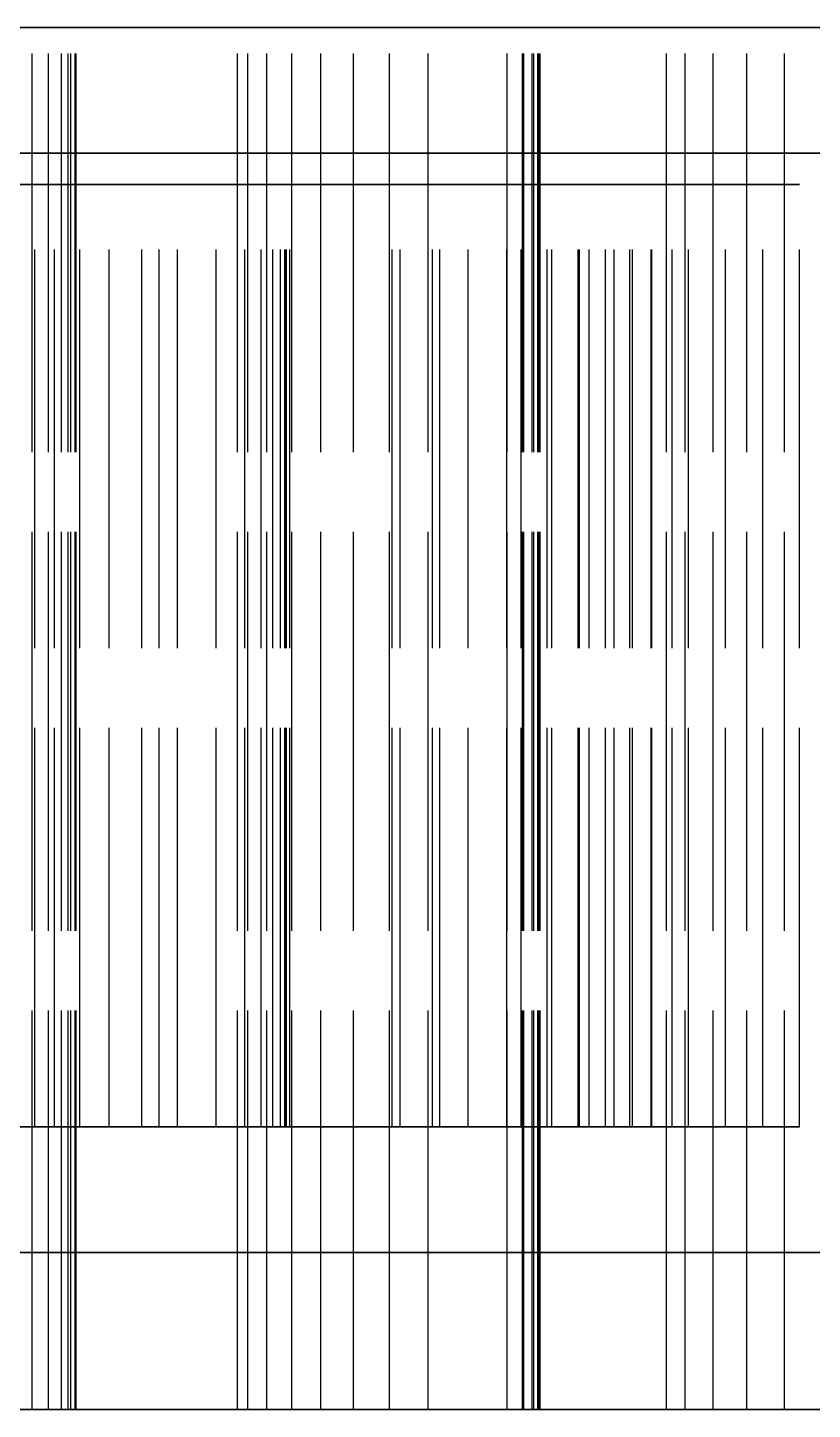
# Model space of a CAD drawing. Header units: millimetres. Extents: x -29 to 159, y -20 to 130.
# Drawn here: x 77.039 to 79.539, y 39.6 to 44 of the extents above; entities that cross this region are included whole.
import ezdxf

# ---------------------------------------------------------------- set-up
doc = ezdxf.new("R2010")
doc.units = ezdxf.units.MM
doc.linetypes.add('DASHED', pattern=[1.524, 1.27, -0.254])
doc.layers.add('HIDDEN', color=8, linetype='DASHED')

msp = doc.modelspace()

# ---------------------------------------------------------------- linework, layer by layer
at = {"layer": 'HIDDEN'}
for points in [[(79.92063, 44), (79.31746, 44), (78.71429, 44), (78.11111, 44), (77.50794, 44), (76.90476, 44), (76.30159, 44), (75.69841, 44), (75.09524, 44), (74.49206, 44), (73.88889, 44), (73.28571, 44), (72.68254, 44), (72.07937, 44), (71.47619, 44), (70.87302, 44), (70.26984, 44), (69.66667, 44), (69.06349, 44)], [(76, 44), (76.30159, 44), (76.60317, 44), (76.90476, 44), (77.20635, 44), (77.50794, 44), (77.80952, 44), (78.11111, 44), (78.4127, 44), (78.71429, 44), (79.01587, 44), (79.31746, 44), (79.61905, 44)], [(76.99143, 44), (77.0534, 44)], [(77.0534, 44), (76.99143, 44)], [(77.0534, 44), (77.10555, 44)], [(77.10555, 44), (77.0534, 44)], [(77.0534, 39.6), (77.0534, 44)], [(77.0534, 39.6), (77.0534, 44)], [(77.10555, 44), (77.14719, 44)], [(77.14719, 44), (77.10555, 44)], [(77.10555, 39.6), (77.10555, 44)], [(77.10555, 39.6), (77.10555, 44)], [(77.14719, 44), (77.17725, 44)], [(77.17725, 44), (77.14719, 44)], [(77.14719, 39.6), (77.14719, 44)], [(77.14719, 39.6), (77.14719, 44)], [(77.19057, 44), (77.16799, 44)], [(77.16799, 44), (77.17656, 44), (77.18512, 44), (77.19369, 44), (77.20225, 44), (77.21082, 44), (77.21938, 44), (77.22795, 44), (77.23651, 44), (77.24508, 44), (77.25364, 44), (77.26221, 44), (77.27077, 44), (77.27934, 44), (77.2879, 44), (77.29647, 44), (77.30503, 44), (77.3136, 44), (77.32216, 44), (77.33073, 44), (77.33929, 44), (77.34786, 44), (77.35642, 44), (77.36499, 44), (77.37355, 44), (77.38212, 44), (77.39068, 44), (77.39925, 44), (77.40781, 44), (77.41638, 44), (77.42494, 44), (77.43351, 44), (77.44207, 44), (77.45064, 44), (77.4592, 44), (77.46777, 44), (77.47633, 44), (77.4849, 44), (77.49346, 44), (77.50203, 44), (77.51059, 44), (77.51916, 44), (77.52772, 44), (77.53629, 44), (77.54485, 44), (77.55342, 44), (77.56198, 44), (77.57055, 44), (77.57911, 44), (77.58768, 44), (77.59624, 44), (77.60481, 44), (77.61337, 44), (77.62194, 44), (77.6305, 44), (77.63907, 44), (77.64763, 44), (77.6562, 44), (77.66476, 44), (77.67333, 44), (77.68189, 44), (77.69046, 44), (77.69902, 44), (77.70759, 44)], [(77.70759, 44), (77.69902, 44), (77.69046, 44), (77.68189, 44), (77.67333, 44), (77.66476, 44), (77.6562, 44), (77.64763, 44), (77.63907, 44), (77.6305, 44), (77.62194, 44), (77.61337, 44), (77.60481, 44), (77.59624, 44), (77.58768, 44), (77.57911, 44), (77.57055, 44), (77.56198, 44), (77.55342, 44), (77.54485, 44), (77.53629, 44), (77.52772, 44), (77.51916, 44), (77.51059, 44), (77.50203, 44), (77.49346, 44), (77.4849, 44), (77.47633, 44), (77.46777, 44), (77.4592, 44), (77.45064, 44), (77.44207, 44), (77.43351, 44), (77.42494, 44), (77.41638, 44), (77.40781, 44), (77.39925, 44), (77.39068, 44), (77.38212, 44), (77.37355, 44), (77.36499, 44), (77.35642, 44), (77.34786, 44), (77.33929, 44), (77.33073, 44), (77.32216, 44), (77.3136, 44), (77.30503, 44), (77.29647, 44), (77.2879, 44), (77.27934, 44), (77.27077, 44), (77.26221, 44), (77.25364, 44), (77.24508, 44), (77.23651, 44), (77.22795, 44), (77.21938, 44), (77.21082, 44), (77.20225, 44), (77.19369, 44), (77.18512, 44), (77.17656, 44), (77.16799, 44)], [(77.16799, 44), (77.19057, 44)], [(77.16799, 39.6), (77.16799, 44)], [(77.16799, 39.6), (77.16799, 44)], [(77.17725, 44), (77.19373, 44)], [(77.19373, 44), (77.17725, 44)], [(77.17725, 39.6), (77.17725, 44)], [(77.17725, 39.6), (77.17725, 44)], [(77.19373, 44), (77.19057, 44)], [(77.19057, 44), (77.19373, 44)], [(77.19057, 39.6), (77.19057, 44)], [(77.19057, 39.6), (77.19057, 44)], [(77.19373, 39.6), (77.19373, 44)], [(77.19373, 39.6), (77.19373, 44)], [(77.70759, 44), (77.74059, 44)], [(77.74059, 44), (77.70759, 44)], [(77.70759, 39.6), (77.70759, 44)], [(77.70759, 39.6), (77.70759, 44)], [(77.74059, 44), (77.80092, 44)], [(77.80092, 44), (77.74059, 44)], [(77.74059, 39.6), (77.74059, 44)], [(77.74059, 39.6), (77.74059, 44)], [(77.80092, 44), (77.88053, 44)], [(77.88053, 44), (77.80092, 44)], [(77.80092, 39.6), (77.80092, 44)], [(77.80092, 39.6), (77.80092, 44)], [(77.88053, 44), (77.97335, 44)], [(77.97335, 44), (77.88053, 44)], [(77.88053, 39.6), (77.88053, 44)], [(77.88053, 39.6), (77.88053, 44)], [(77.97335, 44), (78.07734, 44)], [(78.07734, 44), (77.97335, 44)], [(77.97335, 39.6), (77.97335, 44)], [(77.97335, 39.6), (77.97335, 44)], [(78.07734, 44), (78.19136, 44)], [(78.19136, 44), (78.07734, 44)], [(78.07734, 39.6), (78.07734, 44)], [(78.07734, 39.6), (78.07734, 44)], [(78.19136, 44), (78.31465, 44)], [(78.31465, 44), (78.19136, 44)], [(78.19136, 39.6), (78.19136, 44)], [(78.19136, 39.6), (78.19136, 44)], [(78.31465, 44), (78.61933, 44)], [(78.61933, 44), (78.31465, 44)], [(78.31465, 39.6), (78.31465, 44)], [(78.31465, 39.6), (78.31465, 44)], [(78.61578, 44), (78.56618, 44)], [(78.56618, 44), (78.57425, 44), (78.58232, 44), (78.59039, 44), (78.59846, 44), (78.60652, 44), (78.61459, 44), (78.62266, 44), (78.63073, 44), (78.6388, 44), (78.64686, 44), (78.65493, 44), (78.663, 44), (78.67107, 44), (78.67914, 44), (78.6872, 44), (78.69527, 44), (78.70334, 44), (78.71141, 44), (78.71948, 44), (78.72754, 44), (78.73561, 44), (78.74368, 44), (78.75175, 44), (78.75982, 44), (78.76788, 44), (78.77595, 44), (78.78402, 44), (78.79209, 44), (78.80016, 44), (78.80822, 44), (78.81629, 44), (78.82436, 44), (78.83243, 44), (78.8405, 44), (78.84856, 44), (78.85663, 44), (78.8647, 44), (78.87277, 44), (78.88084, 44), (78.8889, 44), (78.89697, 44), (78.90504, 44), (78.91311, 44), (78.92118, 44), (78.92924, 44), (78.93731, 44), (78.94538, 44), (78.95345, 44), (78.96152, 44), (78.96959, 44), (78.97765, 44), (78.98572, 44), (78.99379, 44), (79.00186, 44), (79.00993, 44), (79.01799, 44), (79.02606, 44), (79.03413, 44), (79.0422, 44), (79.05027, 44), (79.05833, 44), (79.0664, 44), (79.07447, 44)], [(79.07447, 44), (79.0664, 44), (79.05833, 44), (79.05027, 44), (79.0422, 44), (79.03413, 44), (79.02606, 44), (79.01799, 44), (79.00993, 44), (79.00186, 44), (78.99379, 44), (78.98572, 44), (78.97765, 44), (78.96959, 44), (78.96152, 44), (78.95345, 44), (78.94538, 44), (78.93731, 44), (78.92924, 44), (78.92118, 44), (78.91311, 44), (78.90504, 44), (78.89697, 44), (78.8889, 44), (78.88084, 44), (78.87277, 44), (78.8647, 44), (78.85663, 44), (78.84856, 44), (78.8405, 44), (78.83243, 44), (78.82436, 44), (78.81629, 44), (78.80822, 44), (78.80016, 44), (78.79209, 44), (78.78402, 44), (78.77595, 44), (78.76788, 44), (78.75982, 44), (78.75175, 44), (78.74368, 44), (78.73561, 44), (78.72754, 44), (78.71948, 44), (78.71141, 44), (78.70334, 44), (78.69527, 44), (78.6872, 44), (78.67914, 44), (78.67107, 44), (78.663, 44), (78.65493, 44), (78.64686, 44), (78.6388, 44), (78.63073, 44), (78.62266, 44), (78.61459, 44), (78.60652, 44), (78.59846, 44), (78.59039, 44), (78.58232, 44), (78.57425, 44), (78.56618, 44)], [(78.56618, 44), (78.61578, 44)], [(78.56618, 39.6), (78.56618, 44)], [(78.56618, 39.6), (78.56618, 44)], [(78.65113, 44), (78.61578, 44)], [(78.61578, 44), (78.65113, 44)], [(78.61578, 39.6), (78.61578, 44)], [(78.61578, 39.6), (78.61578, 44)], [(78.61933, 44), (78.64645, 44)], [(78.64645, 44), (78.61933, 44)], [(78.61933, 39.6), (78.61933, 44)], [(78.61933, 39.6), (78.61933, 44)], [(78.64645, 44), (78.66403, 44)], [(78.66403, 44), (78.64645, 44)], [(78.64645, 39.6), (78.64645, 44)], [(78.64645, 39.6), (78.64645, 44)], [(78.66779, 44), (78.65113, 44)], [(78.65113, 44), (78.66779, 44)], [(78.65113, 39.6), (78.65113, 44)], [(78.65113, 39.6), (78.65113, 44)], [(78.66403, 44), (78.67147, 44)], [(78.67147, 44), (78.66403, 44)], [(78.66403, 39.6), (78.66403, 44)], [(78.66403, 39.6), (78.66403, 44)], [(78.67147, 44), (78.66779, 44)], [(78.66779, 44), (78.67147, 44)], [(78.66779, 39.6), (78.66779, 44)], [(78.66779, 39.6), (78.66779, 44)], [(78.67147, 39.6), (78.67147, 44)], [(78.67147, 39.6), (78.67147, 44)], [(79.07447, 44), (79.13389, 44)], [(79.13389, 44), (79.07447, 44)], [(79.07447, 39.6), (79.07447, 44)], [(79.07447, 39.6), (79.07447, 44)], [(79.13389, 44), (79.22309, 44)], [(79.22309, 44), (79.13389, 44)], [(79.13389, 39.6), (79.13389, 44)], [(79.13389, 39.6), (79.13389, 44)], [(79.22309, 44), (79.33026, 44)], [(79.33026, 44), (79.22309, 44)], [(79.22309, 39.6), (79.22309, 44)], [(79.22309, 39.6), (79.22309, 44)], [(79.33026, 44), (79.44969, 44)], [(79.44969, 44), (79.33026, 44)], [(79.33026, 39.6), (79.33026, 44)], [(79.33026, 39.6), (79.33026, 44)], [(79.44969, 44), (79.57944, 44)], [(79.57944, 44), (79.44969, 44)], [(79.44969, 39.6), (79.44969, 44)], [(79.44969, 39.6), (79.44969, 44)], [(79.71429, 43.6), (79.52381, 43.6), (79.33333, 43.6), (79.14286, 43.6), (78.95238, 43.6), (78.7619, 43.6), (78.57143, 43.6), (78.38095, 43.6), (78.19048, 43.6), (78, 43.6), (77.80952, 43.6), (77.61905, 43.6), (77.42857, 43.6), (77.2381, 43.6), (77.04762, 43.6), (76.85714, 43.6)], [(79.71429, 43.6), (79.52381, 43.6), (79.33333, 43.6), (79.14286, 43.6), (78.95238, 43.6), (78.7619, 43.6), (78.57143, 43.6), (78.38095, 43.6), (78.19048, 43.6), (78, 43.6), (77.80952, 43.6), (77.61905, 43.6), (77.42857, 43.6), (77.2381, 43.6), (77.04762, 43.6), (76.85714, 43.6)], [(76.95238, 43.6), (77.04762, 43.6), (77.14286, 43.6), (77.2381, 43.6), (77.33333, 43.6), (77.42857, 43.6), (77.52381, 43.6), (77.61905, 43.6), (77.71429, 43.6), (77.80952, 43.6), (77.90476, 43.6), (78, 43.6), (78.09524, 43.6), (78.19048, 43.6), (78.28571, 43.6), (78.38095, 43.6), (78.47619, 43.6), (78.57143, 43.6), (78.66667, 43.6), (78.7619, 43.6), (78.85714, 43.6), (78.95238, 43.6), (79.04762, 43.6), (79.14286, 43.6), (79.2381, 43.6), (79.33333, 43.6), (79.42857, 43.6), (79.52381, 43.6), (79.61905, 43.6)], [(76.95238, 43.6), (77.04762, 43.6), (77.14286, 43.6), (77.2381, 43.6), (77.33333, 43.6), (77.42857, 43.6), (77.52381, 43.6), (77.61905, 43.6), (77.71429, 43.6), (77.80952, 43.6), (77.90476, 43.6), (78, 43.6), (78.09524, 43.6), (78.19048, 43.6), (78.28571, 43.6), (78.38095, 43.6), (78.47619, 43.6), (78.57143, 43.6), (78.66667, 43.6), (78.7619, 43.6), (78.85714, 43.6), (78.95238, 43.6), (79.04762, 43.6), (79.14286, 43.6), (79.2381, 43.6), (79.33333, 43.6), (79.42857, 43.6), (79.52381, 43.6), (79.61905, 43.6)], [(79.54444, 43.6), (79.41556, 43.6), (79.28667, 43.6), (79.15778, 43.6), (79.02889, 43.6), (78.9, 43.6), (78.77111, 43.6), (78.64222, 43.6), (78.51333, 43.6), (78.38444, 43.6), (78.25556, 43.6), (78.12667, 43.6), (77.99778, 43.6), (77.86889, 43.6), (77.74, 43.6), (77.61111, 43.6), (77.48222, 43.6), (77.35333, 43.6), (77.22444, 43.6), (77.09556, 43.6), (76.96667, 43.6)], [(77.03111, 43.6), (77.09556, 43.6), (77.16, 43.6), (77.22444, 43.6), (77.28889, 43.6), (77.35333, 43.6), (77.41778, 43.6), (77.48222, 43.6), (77.54667, 43.6), (77.61111, 43.6), (77.67556, 43.6), (77.74, 43.6), (77.80444, 43.6), (77.86889, 43.6), (77.93333, 43.6), (77.99778, 43.6), (78.06222, 43.6), (78.12667, 43.6), (78.19111, 43.6), (78.25556, 43.6), (78.32, 43.6), (78.38444, 43.6), (78.44889, 43.6), (78.51333, 43.6), (78.57778, 43.6), (78.64222, 43.6), (78.70667, 43.6), (78.77111, 43.6), (78.83556, 43.6), (78.9, 43.6), (78.96444, 43.6), (79.02889, 43.6), (79.09333, 43.6), (79.15778, 43.6), (79.22222, 43.6), (79.28667, 43.6), (79.35111, 43.6), (79.41556, 43.6), (79.48, 43.6), (79.54444, 43.6)], [(77.03889, 43.6), (77.13333, 43.6), (77.22778, 43.6), (77.32222, 43.6), (77.41667, 43.6), (77.51111, 43.6), (77.60556, 43.6), (77.7, 43.6), (77.79444, 43.6), (77.88889, 43.6), (77.98333, 43.6), (78.07778, 43.6), (78.17222, 43.6), (78.26667, 43.6), (78.36111, 43.6), (78.45556, 43.6), (78.55, 43.6), (78.64444, 43.6), (78.73889, 43.6), (78.83333, 43.6), (78.92778, 43.6), (79.02222, 43.6), (79.11667, 43.6), (79.21111, 43.6), (79.30556, 43.6), (79.4, 43.6), (79.49444, 43.6), (79.58889, 43.6)], [(79.68333, 43.6), (79.49444, 43.6), (79.30556, 43.6), (79.11667, 43.6), (78.92778, 43.6), (78.73889, 43.6), (78.55, 43.6), (78.36111, 43.6), (78.17222, 43.6), (77.98333, 43.6), (77.79444, 43.6), (77.60556, 43.6), (77.41667, 43.6), (77.22778, 43.6), (77.03889, 43.6)], [(76.89444, 43.5), (77.06168, 43.5)], [(77.06168, 43.5), (76.89444, 43.5)], [(77.06168, 43.5), (77.12471, 43.5)], [(77.12471, 43.5), (77.06168, 43.5)], [(77.06168, 40.5), (77.06168, 43.5)], [(77.06168, 40.5), (77.06168, 43.5)], [(77.12471, 43.5), (77.20559, 43.5)], [(77.20559, 43.5), (77.12471, 43.5)], [(77.12471, 40.5), (77.12471, 43.5)], [(77.12471, 40.5), (77.12471, 43.5)], [(77.20559, 43.5), (77.29903, 43.5)], [(77.29903, 43.5), (77.20559, 43.5)], [(77.20559, 40.5), (77.20559, 43.5)], [(77.20559, 40.5), (77.20559, 43.5)], [(77.29903, 43.5), (77.40319, 43.5)], [(77.40319, 43.5), (77.29903, 43.5)], [(77.29903, 40.5), (77.29903, 43.5)], [(77.29903, 40.5), (77.29903, 43.5)], [(77.40319, 43.5), (77.51701, 43.5)], [(77.51701, 43.5), (77.40319, 43.5)], [(77.40319, 40.5), (77.40319, 43.5)], [(77.40319, 40.5), (77.40319, 43.5)], [(77.73081, 43.5), (77.45816, 43.5)], [(77.45816, 43.5), (77.87467, 43.5)], [(77.87467, 43.5), (77.45816, 43.5)], [(77.45816, 43.5), (77.73081, 43.5)], [(77.45816, 40.5), (77.45816, 43.5)], [(77.45816, 40.5), (77.45816, 43.5)], [(77.51701, 43.5), (77.63972, 43.5)], [(77.63972, 43.5), (77.51701, 43.5)], [(77.51701, 40.5), (77.51701, 43.5)], [(77.51701, 40.5), (77.51701, 43.5)], [(77.63972, 43.5), (77.85801, 43.5)], [(77.85801, 43.5), (77.63972, 43.5)], [(77.63972, 40.5), (77.63972, 43.5)], [(77.63972, 40.5), (77.63972, 43.5)], [(77.78311, 43.5), (77.73081, 43.5)], [(77.73081, 43.5), (77.78311, 43.5)], [(77.73081, 40.5), (77.73081, 43.5)], [(77.73081, 40.5), (77.73081, 43.5)], [(77.81975, 43.5), (77.78311, 43.5)], [(77.78311, 43.5), (77.81975, 43.5)], [(77.78311, 40.5), (77.78311, 43.5)], [(77.78311, 40.5), (77.78311, 43.5)], [(77.84476, 43.5), (77.81975, 43.5)], [(77.81975, 43.5), (77.84476, 43.5)], [(77.81975, 40.5), (77.81975, 43.5)], [(77.81975, 40.5), (77.81975, 43.5)], [(77.85923, 43.5), (77.84476, 43.5)], [(77.84476, 43.5), (77.85923, 43.5)], [(77.84476, 40.5), (77.84476, 43.5)], [(77.84476, 40.5), (77.84476, 43.5)], [(77.85801, 43.5), (77.86359, 43.5)], [(77.86359, 43.5), (77.85801, 43.5)], [(77.85801, 40.5), (77.85801, 43.5)], [(77.85801, 40.5), (77.85801, 43.5)], [(77.86359, 43.5), (77.85923, 43.5)], [(77.85923, 43.5), (77.86359, 43.5)], [(77.85923, 40.5), (77.85923, 43.5)], [(77.85923, 40.5), (77.85923, 43.5)], [(77.86359, 40.5), (77.86359, 43.5)], [(77.86359, 40.5), (77.86359, 43.5)], [(77.87467, 43.5), (78.2252, 43.5)], [(78.2252, 43.5), (77.87467, 43.5)], [(77.87467, 40.5), (77.87467, 43.5)], [(77.87467, 40.5), (77.87467, 43.5)], [(78.61152, 43.5), (78.20014, 43.5)], [(78.20014, 43.5), (78.35259, 43.5)], [(78.35259, 43.5), (78.20014, 43.5)], [(78.20014, 43.5), (78.61152, 43.5)], [(78.20014, 40.5), (78.20014, 43.5)], [(78.20014, 40.5), (78.20014, 43.5)], [(78.2252, 43.5), (78.32818, 43.5)], [(78.32818, 43.5), (78.2252, 43.5)], [(78.2252, 40.5), (78.2252, 43.5)], [(78.2252, 40.5), (78.2252, 43.5)], [(78.32818, 43.5), (78.44273, 43.5)], [(78.44273, 43.5), (78.32818, 43.5)], [(78.32818, 40.5), (78.32818, 43.5)], [(78.32818, 40.5), (78.32818, 43.5)], [(78.35259, 43.5), (78.79248, 43.5)], [(78.79248, 43.5), (78.35259, 43.5)], [(78.35259, 40.5), (78.35259, 43.5)], [(78.35259, 40.5), (78.35259, 43.5)], [(78.44273, 43.5), (78.56506, 43.5)], [(78.56506, 43.5), (78.44273, 43.5)], [(78.44273, 40.5), (78.44273, 43.5)], [(78.44273, 40.5), (78.44273, 43.5)], [(78.56506, 43.5), (78.69369, 43.5)], [(78.69369, 43.5), (78.56506, 43.5)], [(78.56506, 40.5), (78.56506, 43.5)], [(78.56506, 40.5), (78.56506, 43.5)], [(78.70831, 43.5), (78.61152, 43.5)], [(78.61152, 43.5), (78.70831, 43.5)], [(78.61152, 40.5), (78.61152, 43.5)], [(78.61152, 40.5), (78.61152, 43.5)], [(78.69369, 43.5), (78.82763, 43.5)], [(78.82763, 43.5), (78.69369, 43.5)], [(78.69369, 40.5), (78.69369, 43.5)], [(78.69369, 40.5), (78.69369, 43.5)], [(78.79732, 43.5), (78.70831, 43.5)], [(78.70831, 43.5), (78.79732, 43.5)], [(78.70831, 40.5), (78.70831, 43.5)], [(78.70831, 40.5), (78.70831, 43.5)], [(78.79248, 43.5), (78.90782, 43.5)], [(78.90782, 43.5), (78.79248, 43.5)], [(78.79248, 40.5), (78.79248, 43.5)], [(78.79248, 40.5), (78.79248, 43.5)], [(78.88014, 43.5), (78.79732, 43.5)], [(78.79732, 43.5), (78.88014, 43.5)], [(78.79732, 40.5), (78.79732, 43.5)], [(78.79732, 40.5), (78.79732, 43.5)], [(78.82763, 43.5), (78.96611, 43.5)], [(78.96611, 43.5), (78.82763, 43.5)], [(78.82763, 40.5), (78.82763, 43.5)], [(78.82763, 40.5), (78.82763, 43.5)], [(78.95698, 43.5), (78.88014, 43.5)], [(78.88014, 43.5), (78.95698, 43.5)], [(78.88014, 40.5), (78.88014, 43.5)], [(78.88014, 40.5), (78.88014, 43.5)], [(78.90782, 43.5), (79.02534, 43.5)], [(79.02534, 43.5), (78.90782, 43.5)], [(78.90782, 40.5), (78.90782, 43.5)], [(78.90782, 40.5), (78.90782, 43.5)], [(79.02773, 43.5), (78.95698, 43.5)], [(78.95698, 43.5), (79.02773, 43.5)], [(78.95698, 40.5), (78.95698, 43.5)], [(78.95698, 40.5), (78.95698, 43.5)], [(78.96611, 43.5), (79.09214, 43.5)], [(79.09214, 43.5), (78.96611, 43.5)], [(78.96611, 40.5), (78.96611, 43.5)], [(78.96611, 40.5), (78.96611, 43.5)], [(79.02534, 43.5), (79.14379, 43.5)], [(79.14379, 43.5), (79.02534, 43.5)], [(79.02534, 40.5), (79.02534, 43.5)], [(79.02534, 40.5), (79.02534, 43.5)], [(79.09214, 43.5), (79.02773, 43.5)], [(79.02773, 43.5), (79.09214, 43.5)], [(79.02773, 40.5), (79.02773, 43.5)], [(79.02773, 40.5), (79.02773, 43.5)], [(79.09214, 40.5), (79.09214, 43.5)], [(79.09214, 40.5), (79.09214, 43.5)], [(79.14379, 43.5), (79.26242, 43.5)], [(79.26242, 43.5), (79.14379, 43.5)], [(79.14379, 40.5), (79.14379, 43.5)], [(79.14379, 40.5), (79.14379, 43.5)], [(79.26242, 43.5), (79.3806, 43.5)], [(79.3806, 43.5), (79.26242, 43.5)], [(79.26242, 40.5), (79.26242, 43.5)], [(79.26242, 40.5), (79.26242, 43.5)], [(79.3806, 43.5), (79.49773, 43.5)], [(79.49773, 43.5), (79.3806, 43.5)], [(79.3806, 40.5), (79.3806, 43.5)], [(79.3806, 40.5), (79.3806, 43.5)], [(79.49773, 40.5), (79.49773, 43.5)], [(79.49773, 40.5), (79.49773, 43.5)], [(76.89444, 40.5), (77.06168, 40.5)], [(77.06168, 40.5), (76.89444, 40.5)], [(77.06168, 40.5), (77.12471, 40.5)], [(77.12471, 40.5), (77.06168, 40.5)], [(77.12471, 40.5), (77.20559, 40.5)], [(77.20559, 40.5), (77.12471, 40.5)], [(77.20559, 40.5), (77.29903, 40.5)], [(77.29903, 40.5), (77.20559, 40.5)], [(77.29903, 40.5), (77.40319, 40.5)], [(77.40319, 40.5), (77.29903, 40.5)], [(77.40319, 40.5), (77.51701, 40.5)], [(77.51701, 40.5), (77.40319, 40.5)], [(77.73081, 40.5), (77.45816, 40.5)], [(77.45816, 40.5), (77.87467, 40.5)], [(77.87467, 40.5), (77.45816, 40.5)], [(77.45816, 40.5), (77.73081, 40.5)], [(77.51701, 40.5), (77.63972, 40.5)], [(77.63972, 40.5), (77.51701, 40.5)], [(77.63972, 40.5), (77.85801, 40.5)], [(77.85801, 40.5), (77.63972, 40.5)], [(77.78311, 40.5), (77.73081, 40.5)], [(77.73081, 40.5), (77.78311, 40.5)], [(77.81975, 40.5), (77.78311, 40.5)], [(77.78311, 40.5), (77.81975, 40.5)], [(77.84476, 40.5), (77.81975, 40.5)], [(77.81975, 40.5), (77.84476, 40.5)], [(77.85923, 40.5), (77.84476, 40.5)], [(77.84476, 40.5), (77.85923, 40.5)], [(77.85801, 40.5), (77.86359, 40.5)], [(77.86359, 40.5), (77.85801, 40.5)], [(77.86359, 40.5), (77.85923, 40.5)], [(77.85923, 40.5), (77.86359, 40.5)], [(77.87467, 40.5), (78.2252, 40.5)], [(78.2252, 40.5), (77.87467, 40.5)], [(78.61152, 40.5), (78.20014, 40.5)], [(78.20014, 40.5), (78.35259, 40.5)], [(78.35259, 40.5), (78.20014, 40.5)], [(78.20014, 40.5), (78.61152, 40.5)], [(78.2252, 40.5), (78.32818, 40.5)], [(78.32818, 40.5), (78.2252, 40.5)], [(78.32818, 40.5), (78.44273, 40.5)], [(78.44273, 40.5), (78.32818, 40.5)], [(78.35259, 40.5), (78.79248, 40.5)], [(78.79248, 40.5), (78.35259, 40.5)], [(78.44273, 40.5), (78.56506, 40.5)], [(78.56506, 40.5), (78.44273, 40.5)], [(78.56506, 40.5), (78.69369, 40.5)], [(78.69369, 40.5), (78.56506, 40.5)], [(78.70831, 40.5), (78.61152, 40.5)], [(78.61152, 40.5), (78.70831, 40.5)], [(78.69369, 40.5), (78.82763, 40.5)], [(78.82763, 40.5), (78.69369, 40.5)], [(78.79732, 40.5), (78.70831, 40.5)], [(78.70831, 40.5), (78.79732, 40.5)], [(78.79248, 40.5), (78.90782, 40.5)], [(78.90782, 40.5), (78.79248, 40.5)], [(78.88014, 40.5), (78.79732, 40.5)], [(78.79732, 40.5), (78.88014, 40.5)], [(78.82763, 40.5), (78.96611, 40.5)], [(78.96611, 40.5), (78.82763, 40.5)], [(78.95698, 40.5), (78.88014, 40.5)], [(78.88014, 40.5), (78.95698, 40.5)], [(78.90782, 40.5), (79.02534, 40.5)], [(79.02534, 40.5), (78.90782, 40.5)], [(79.02773, 40.5), (78.95698, 40.5)], [(78.95698, 40.5), (79.02773, 40.5)], [(78.96611, 40.5), (79.09214, 40.5)], [(79.09214, 40.5), (78.96611, 40.5)], [(79.02534, 40.5), (79.14379, 40.5)], [(79.14379, 40.5), (79.02534, 40.5)], [(79.09214, 40.5), (79.02773, 40.5)], [(79.02773, 40.5), (79.09214, 40.5)], [(79.14379, 40.5), (79.26242, 40.5)], [(79.26242, 40.5), (79.14379, 40.5)], [(79.26242, 40.5), (79.3806, 40.5)], [(79.3806, 40.5), (79.26242, 40.5)], [(79.3806, 40.5), (79.49773, 40.5)], [(79.49773, 40.5), (79.3806, 40.5)], [(79.71429, 40.1), (79.52381, 40.1), (79.33333, 40.1), (79.14286, 40.1), (78.95238, 40.1), (78.7619, 40.1), (78.57143, 40.1), (78.38095, 40.1), (78.19048, 40.1), (78, 40.1), (77.80952, 40.1), (77.61905, 40.1), (77.42857, 40.1), (77.2381, 40.1), (77.04762, 40.1), (76.85714, 40.1)], [(79.71429, 40.1), (79.52381, 40.1), (79.33333, 40.1), (79.14286, 40.1), (78.95238, 40.1), (78.7619, 40.1), (78.57143, 40.1), (78.38095, 40.1), (78.19048, 40.1), (78, 40.1), (77.80952, 40.1), (77.61905, 40.1), (77.42857, 40.1), (77.2381, 40.1), (77.04762, 40.1), (76.85714, 40.1)], [(79.61746, 40.1), (79.44921, 40.1), (79.28095, 40.1), (79.1127, 40.1), (78.94444, 40.1), (78.77619, 40.1), (78.60794, 40.1), (78.43968, 40.1), (78.27143, 40.1), (78.10317, 40.1), (77.93492, 40.1), (77.76667, 40.1), (77.59841, 40.1), (77.43016, 40.1), (77.2619, 40.1), (77.09365, 40.1), (76.9254, 40.1)], [(76.95238, 40.1), (77.04762, 40.1), (77.14286, 40.1), (77.2381, 40.1), (77.33333, 40.1), (77.42857, 40.1), (77.52381, 40.1), (77.61905, 40.1), (77.71429, 40.1), (77.80952, 40.1), (77.90476, 40.1), (78, 40.1), (78.09524, 40.1), (78.19048, 40.1), (78.28571, 40.1), (78.38095, 40.1), (78.47619, 40.1), (78.57143, 40.1), (78.66667, 40.1), (78.7619, 40.1), (78.85714, 40.1), (78.95238, 40.1), (79.04762, 40.1), (79.14286, 40.1), (79.2381, 40.1), (79.33333, 40.1), (79.42857, 40.1), (79.52381, 40.1), (79.61905, 40.1)], [(76.95238, 40.1), (77.04762, 40.1), (77.14286, 40.1), (77.2381, 40.1), (77.33333, 40.1), (77.42857, 40.1), (77.52381, 40.1), (77.61905, 40.1), (77.71429, 40.1), (77.80952, 40.1), (77.90476, 40.1), (78, 40.1), (78.09524, 40.1), (78.19048, 40.1), (78.28571, 40.1), (78.38095, 40.1), (78.47619, 40.1), (78.57143, 40.1), (78.66667, 40.1), (78.7619, 40.1), (78.85714, 40.1), (78.95238, 40.1), (79.04762, 40.1), (79.14286, 40.1), (79.2381, 40.1), (79.33333, 40.1), (79.42857, 40.1), (79.52381, 40.1), (79.61905, 40.1)], [(79.54444, 40.1), (79.41556, 40.1), (79.28667, 40.1), (79.15778, 40.1), (79.02889, 40.1), (78.9, 40.1), (78.77111, 40.1), (78.64222, 40.1), (78.51333, 40.1), (78.38444, 40.1), (78.25556, 40.1), (78.12667, 40.1), (77.99778, 40.1), (77.86889, 40.1), (77.74, 40.1), (77.61111, 40.1), (77.48222, 40.1), (77.35333, 40.1), (77.22444, 40.1), (77.09556, 40.1), (76.96667, 40.1)], [(77.00952, 40.1), (77.09365, 40.1), (77.17778, 40.1), (77.2619, 40.1), (77.34603, 40.1), (77.43016, 40.1), (77.51429, 40.1), (77.59841, 40.1), (77.68254, 40.1), (77.76667, 40.1), (77.85079, 40.1), (77.93492, 40.1), (78.01905, 40.1), (78.10317, 40.1), (78.1873, 40.1), (78.27143, 40.1), (78.35556, 40.1), (78.43968, 40.1), (78.52381, 40.1), (78.60794, 40.1), (78.69206, 40.1), (78.77619, 40.1), (78.86032, 40.1), (78.94444, 40.1), (79.02857, 40.1), (79.1127, 40.1), (79.19683, 40.1), (79.28095, 40.1), (79.36508, 40.1), (79.44921, 40.1), (79.53333, 40.1), (79.61746, 40.1)], [(77.03111, 40.1), (77.09556, 40.1), (77.16, 40.1), (77.22444, 40.1), (77.28889, 40.1), (77.35333, 40.1), (77.41778, 40.1), (77.48222, 40.1), (77.54667, 40.1), (77.61111, 40.1), (77.67556, 40.1), (77.74, 40.1), (77.80444, 40.1), (77.86889, 40.1), (77.93333, 40.1), (77.99778, 40.1), (78.06222, 40.1), (78.12667, 40.1), (78.19111, 40.1), (78.25556, 40.1), (78.32, 40.1), (78.38444, 40.1), (78.44889, 40.1), (78.51333, 40.1), (78.57778, 40.1), (78.64222, 40.1), (78.70667, 40.1), (78.77111, 40.1), (78.83556, 40.1), (78.9, 40.1), (78.96444, 40.1), (79.02889, 40.1), (79.09333, 40.1), (79.15778, 40.1), (79.22222, 40.1), (79.28667, 40.1), (79.35111, 40.1), (79.41556, 40.1), (79.48, 40.1), (79.54444, 40.1)], [(79.61746, 39.6), (79.44921, 39.6), (79.28095, 39.6), (79.1127, 39.6), (78.94444, 39.6), (78.77619, 39.6), (78.60794, 39.6), (78.43968, 39.6), (78.27143, 39.6), (78.10317, 39.6), (77.93492, 39.6), (77.76667, 39.6), (77.59841, 39.6), (77.43016, 39.6), (77.2619, 39.6), (77.09365, 39.6), (76.9254, 39.6)], [(77.0534, 39.6), (76.99143, 39.6)], [(76.99143, 39.6), (77.0534, 39.6)], [(77.00952, 39.6), (77.09365, 39.6), (77.17778, 39.6), (77.2619, 39.6), (77.34603, 39.6), (77.43016, 39.6), (77.51429, 39.6), (77.59841, 39.6), (77.68254, 39.6), (77.76667, 39.6), (77.85079, 39.6), (77.93492, 39.6), (78.01905, 39.6), (78.10317, 39.6), (78.1873, 39.6), (78.27143, 39.6), (78.35556, 39.6), (78.43968, 39.6), (78.52381, 39.6), (78.60794, 39.6), (78.69206, 39.6), (78.77619, 39.6), (78.86032, 39.6), (78.94444, 39.6), (79.02857, 39.6), (79.1127, 39.6), (79.19683, 39.6), (79.28095, 39.6), (79.36508, 39.6), (79.44921, 39.6), (79.53333, 39.6), (79.61746, 39.6)], [(77.10555, 39.6), (77.0534, 39.6)], [(77.0534, 39.6), (77.10555, 39.6)], [(77.14719, 39.6), (77.10555, 39.6)], [(77.10555, 39.6), (77.14719, 39.6)], [(77.17725, 39.6), (77.14719, 39.6)], [(77.14719, 39.6), (77.17725, 39.6)], [(77.16799, 39.6), (77.19057, 39.6)], [(77.70759, 39.6), (77.69902, 39.6), (77.69046, 39.6), (77.68189, 39.6), (77.67333, 39.6), (77.66476, 39.6), (77.6562, 39.6), (77.64763, 39.6), (77.63907, 39.6), (77.6305, 39.6), (77.62194, 39.6), (77.61337, 39.6), (77.60481, 39.6), (77.59624, 39.6), (77.58768, 39.6), (77.57911, 39.6), (77.57055, 39.6), (77.56198, 39.6), (77.55342, 39.6), (77.54485, 39.6), (77.53629, 39.6), (77.52772, 39.6), (77.51916, 39.6), (77.51059, 39.6), (77.50203, 39.6), (77.49346, 39.6), (77.4849, 39.6), (77.47633, 39.6), (77.46777, 39.6), (77.4592, 39.6), (77.45064, 39.6), (77.44207, 39.6), (77.43351, 39.6), (77.42494, 39.6), (77.41638, 39.6), (77.40781, 39.6), (77.39925, 39.6), (77.39068, 39.6), (77.38212, 39.6), (77.37355, 39.6), (77.36499, 39.6), (77.35642, 39.6), (77.34786, 39.6), (77.33929, 39.6), (77.33073, 39.6), (77.32216, 39.6), (77.3136, 39.6), (77.30503, 39.6), (77.29647, 39.6), (77.2879, 39.6), (77.27934, 39.6), (77.27077, 39.6), (77.26221, 39.6), (77.25364, 39.6), (77.24508, 39.6), (77.23651, 39.6), (77.22795, 39.6), (77.21938, 39.6), (77.21082, 39.6), (77.20225, 39.6), (77.19369, 39.6), (77.18512, 39.6), (77.17656, 39.6), (77.16799, 39.6)], [(77.16799, 39.6), (77.17656, 39.6), (77.18512, 39.6), (77.19369, 39.6), (77.20225, 39.6), (77.21082, 39.6), (77.21938, 39.6), (77.22795, 39.6), (77.23651, 39.6), (77.24508, 39.6), (77.25364, 39.6), (77.26221, 39.6), (77.27077, 39.6), (77.27934, 39.6), (77.2879, 39.6), (77.29647, 39.6), (77.30503, 39.6), (77.3136, 39.6), (77.32216, 39.6), (77.33073, 39.6), (77.33929, 39.6), (77.34786, 39.6), (77.35642, 39.6), (77.36499, 39.6), (77.37355, 39.6), (77.38212, 39.6), (77.39068, 39.6), (77.39925, 39.6), (77.40781, 39.6), (77.41638, 39.6), (77.42494, 39.6), (77.43351, 39.6), (77.44207, 39.6), (77.45064, 39.6), (77.4592, 39.6), (77.46777, 39.6), (77.47633, 39.6), (77.4849, 39.6), (77.49346, 39.6), (77.50203, 39.6), (77.51059, 39.6), (77.51916, 39.6), (77.52772, 39.6), (77.53629, 39.6), (77.54485, 39.6), (77.55342, 39.6), (77.56198, 39.6), (77.57055, 39.6), (77.57911, 39.6), (77.58768, 39.6), (77.59624, 39.6), (77.60481, 39.6), (77.61337, 39.6), (77.62194, 39.6), (77.6305, 39.6), (77.63907, 39.6), (77.64763, 39.6), (77.6562, 39.6), (77.66476, 39.6), (77.67333, 39.6), (77.68189, 39.6), (77.69046, 39.6), (77.69902, 39.6), (77.70759, 39.6)], [(77.19057, 39.6), (77.16799, 39.6)], [(77.19373, 39.6), (77.17725, 39.6)], [(77.17725, 39.6), (77.19373, 39.6)], [(77.19057, 39.6), (77.19373, 39.6)], [(77.19373, 39.6), (77.19057, 39.6)], [(77.74059, 39.6), (77.70759, 39.6)], [(77.70759, 39.6), (77.74059, 39.6)], [(77.80092, 39.6), (77.74059, 39.6)], [(77.74059, 39.6), (77.80092, 39.6)], [(77.88053, 39.6), (77.80092, 39.6)], [(77.80092, 39.6), (77.88053, 39.6)], [(77.97335, 39.6), (77.88053, 39.6)], [(77.88053, 39.6), (77.97335, 39.6)], [(78.07734, 39.6), (77.97335, 39.6)], [(77.97335, 39.6), (78.07734, 39.6)], [(78.19136, 39.6), (78.07734, 39.6)], [(78.07734, 39.6), (78.19136, 39.6)], [(78.31465, 39.6), (78.19136, 39.6)], [(78.19136, 39.6), (78.31465, 39.6)], [(78.61933, 39.6), (78.31465, 39.6)], [(78.31465, 39.6), (78.61933, 39.6)], [(78.56618, 39.6), (78.61578, 39.6)], [(79.07447, 39.6), (79.0664, 39.6), (79.05833, 39.6), (79.05027, 39.6), (79.0422, 39.6), (79.03413, 39.6), (79.02606, 39.6), (79.01799, 39.6), (79.00993, 39.6), (79.00186, 39.6), (78.99379, 39.6), (78.98572, 39.6), (78.97765, 39.6), (78.96959, 39.6), (78.96152, 39.6), (78.95345, 39.6), (78.94538, 39.6), (78.93731, 39.6), (78.92924, 39.6), (78.92118, 39.6), (78.91311, 39.6), (78.90504, 39.6), (78.89697, 39.6), (78.8889, 39.6), (78.88084, 39.6), (78.87277, 39.6), (78.8647, 39.6), (78.85663, 39.6), (78.84856, 39.6), (78.8405, 39.6), (78.83243, 39.6), (78.82436, 39.6), (78.81629, 39.6), (78.80822, 39.6), (78.80016, 39.6), (78.79209, 39.6), (78.78402, 39.6), (78.77595, 39.6), (78.76788, 39.6), (78.75982, 39.6), (78.75175, 39.6), (78.74368, 39.6), (78.73561, 39.6), (78.72754, 39.6), (78.71948, 39.6), (78.71141, 39.6), (78.70334, 39.6), (78.69527, 39.6), (78.6872, 39.6), (78.67914, 39.6), (78.67107, 39.6), (78.663, 39.6), (78.65493, 39.6), (78.64686, 39.6), (78.6388, 39.6), (78.63073, 39.6), (78.62266, 39.6), (78.61459, 39.6), (78.60652, 39.6), (78.59846, 39.6), (78.59039, 39.6), (78.58232, 39.6), (78.57425, 39.6), (78.56618, 39.6)], [(78.56618, 39.6), (78.57425, 39.6), (78.58232, 39.6), (78.59039, 39.6), (78.59846, 39.6), (78.60652, 39.6), (78.61459, 39.6), (78.62266, 39.6), (78.63073, 39.6), (78.6388, 39.6), (78.64686, 39.6), (78.65493, 39.6), (78.663, 39.6), (78.67107, 39.6), (78.67914, 39.6), (78.6872, 39.6), (78.69527, 39.6), (78.70334, 39.6), (78.71141, 39.6), (78.71948, 39.6), (78.72754, 39.6), (78.73561, 39.6), (78.74368, 39.6), (78.75175, 39.6), (78.75982, 39.6), (78.76788, 39.6), (78.77595, 39.6), (78.78402, 39.6), (78.79209, 39.6), (78.80016, 39.6), (78.80822, 39.6), (78.81629, 39.6), (78.82436, 39.6), (78.83243, 39.6), (78.8405, 39.6), (78.84856, 39.6), (78.85663, 39.6), (78.8647, 39.6), (78.87277, 39.6), (78.88084, 39.6), (78.8889, 39.6), (78.89697, 39.6), (78.90504, 39.6), (78.91311, 39.6), (78.92118, 39.6), (78.92924, 39.6), (78.93731, 39.6), (78.94538, 39.6), (78.95345, 39.6), (78.96152, 39.6), (78.96959, 39.6), (78.97765, 39.6), (78.98572, 39.6), (78.99379, 39.6), (79.00186, 39.6), (79.00993, 39.6), (79.01799, 39.6), (79.02606, 39.6), (79.03413, 39.6), (79.0422, 39.6), (79.05027, 39.6), (79.05833, 39.6), (79.0664, 39.6), (79.07447, 39.6)], [(78.61578, 39.6), (78.56618, 39.6)], [(78.61578, 39.6), (78.65113, 39.6)], [(78.65113, 39.6), (78.61578, 39.6)], [(78.64645, 39.6), (78.61933, 39.6)], [(78.61933, 39.6), (78.64645, 39.6)], [(78.66403, 39.6), (78.64645, 39.6)], [(78.64645, 39.6), (78.66403, 39.6)], [(78.65113, 39.6), (78.66779, 39.6)], [(78.66779, 39.6), (78.65113, 39.6)], [(78.67147, 39.6), (78.66403, 39.6)], [(78.66403, 39.6), (78.67147, 39.6)], [(78.66779, 39.6), (78.67147, 39.6)], [(78.67147, 39.6), (78.66779, 39.6)], [(79.13389, 39.6), (79.07447, 39.6)], [(79.07447, 39.6), (79.13389, 39.6)], [(79.22309, 39.6), (79.13389, 39.6)], [(79.13389, 39.6), (79.22309, 39.6)], [(79.33026, 39.6), (79.22309, 39.6)], [(79.22309, 39.6), (79.33026, 39.6)], [(79.44969, 39.6), (79.33026, 39.6)], [(79.33026, 39.6), (79.44969, 39.6)], [(79.57944, 39.6), (79.44969, 39.6)], [(79.44969, 39.6), (79.57944, 39.6)]]:
    msp.add_lwpolyline(points, dxfattribs=at)

doc.saveas('drawing.dxf')
